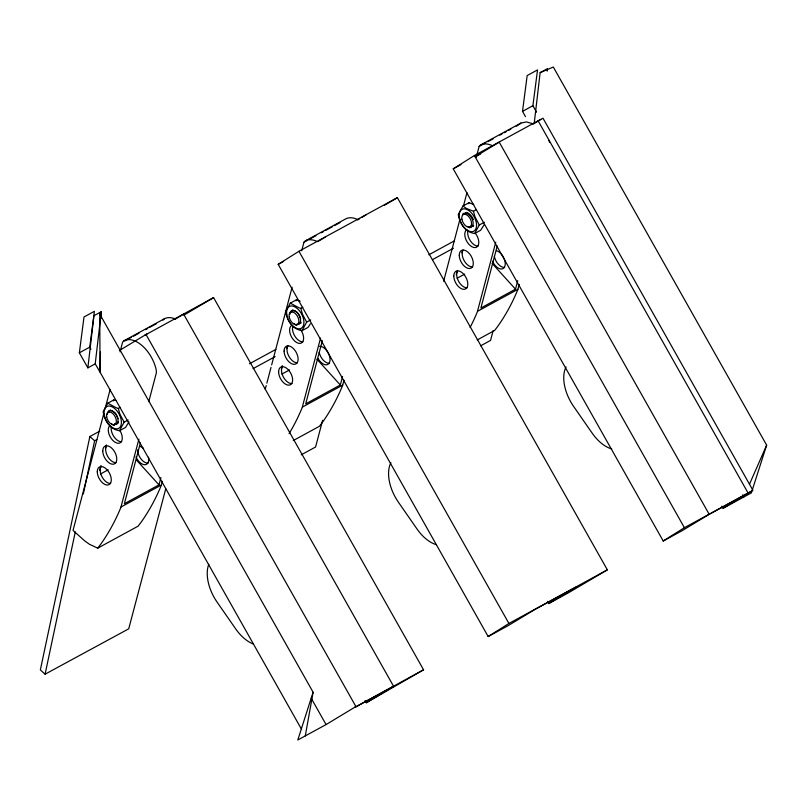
<?xml version="1.0" encoding="UTF-8"?>
<svg xmlns="http://www.w3.org/2000/svg" width="807" height="807" viewBox="0 0 807 807"><rect width="100%" height="100%" fill="white"/><g stroke="black" fill="none" stroke-linecap="round" stroke-linejoin="round"><path stroke-width="1.21" d="M100.461 351.983L100.038 372.128L301.566 729.336M101.178 317.988L101.309 311.694L93.955 315.698L87.862 367.871L95.216 363.866L101.309 311.694L99.765 314.094L100.038 372.128L95.216 363.866M534.194 123.562L540.145 72.63L547.499 68.625L547.207 71.107M87.862 367.871L79.358 352.8L83.999 316.98L94.389 311.32L89.738 347.141L90.929 349.239M525.478 116.632L522.512 111.376L527.163 75.565L537.543 69.906L532.902 105.717L536.544 112.183M305.278 735.913L313.106 692.235L99.765 314.094M99.775 431.16L89.87 436.526L40.35 669.941L45.091 674.188L128.716 628.824L165.758 488.77M45.091 674.188L75.273 531.934M83.343 493.914L94.621 440.773L96.82 439.583M103.77 413.698L73.044 530.411L84.654 540.841L89.436 544.271L97.758 548.145L138.138 526.144L141.074 522.25A397.367 229.47 61.4 0 0 161.198 485.562L162.389 481.345M105.051 408.846L110.156 389.438M120.061 351.832L122.614 342.128L123.985 340.766L164.366 318.775A28.124 16.241 61.4 0 1 175.22 318.936M99.715 470.289L100.986 465.457M105.435 448.541L106.393 444.919M97.758 548.145L100.693 544.251A397.367 229.47 61.4 0 0 120.828 507.563L138.905 439.149M148.791 401.604L156.437 372.531L156.175 369.707A28.124 16.241 61.4 0 0 123.985 340.766M140.378 442.942L124.379 503.719L158.989 484.866L160.906 477.573M265.251 389.236L266.219 385.585M266.855 383.164L271.011 367.367M271.646 364.935L292.114 287.191M301.707 250.755L303.946 242.251L305.318 240.89L345.699 218.899A28.124 16.241 61.4 0 1 357.642 219.554M281.361 369.202L282.319 365.581M286.767 348.664L287.413 346.253M289.067 433.682A397.367 229.47 61.4 0 0 302.161 407.686L320.561 338.062M322.356 340.635L305.712 403.843L340.322 384.989L342.561 376.486M322.618 420.276L315.577 447.007L301.243 454.815M293.284 440.541L319.471 426.267L322.407 422.374A397.367 229.47 61.4 0 0 342.541 385.685L344.034 380.268M443.628 281.27L459.94 219.312M463.46 205.956L466.981 192.591M476.251 157.365L479.126 146.43L480.498 145.068L520.878 123.078L526.406 121.928L532.822 123.733M456.227 274.592L457.186 270.97M461.957 252.843L462.593 250.432M470.088 327.471A397.367 229.47 61.4 0 0 477.341 311.865L495.74 242.241M497.213 246.034L480.891 308.022L515.502 289.168L517.741 280.665M493.117 330.688L490.555 340.413L480.629 345.82M477.189 339.959L494.651 330.446L497.586 326.563A397.367 229.47 61.4 0 0 517.721 289.864L519.224 284.417M113.525 400.857L113.807 399.929L115.774 400.524M113.807 399.929L107.785 403.207L103.145 411.752C104.517 420.689 109.903 429.324 119.497 430.726L124.137 422.182L128.152 420.003M296.048 300.799L296.32 299.871L300.184 301.203M296.32 299.871L290.298 303.15L285.658 311.694C287.03 320.631 292.416 329.266 302.01 330.668L306.65 322.124L310.665 319.935M468.675 203.677L468.958 202.739L473.77 204.453M468.958 202.739L462.925 206.027L458.285 214.571C459.657 223.509 465.044 232.144 474.637 233.546L479.277 225.002L484.301 222.268M313.106 692.235L297.803 739.979L326.068 724.575L355.917 706.559L145.976 334.441M540.145 72.63L553.309 67.021L766.65 445.161L751.347 492.906L723.072 508.309L721.831 506.12M118.175 421.9L116.854 423.897L114.523 424.109M300.688 321.842L298.297 324.182M744.881 494.681L743.862 496.981L742.632 494.792M749.431 484.311L766.65 445.161M109.066 412.054L110.509 409.996M290.813 312.42L292.255 310.352M291.579 311.996L293.022 309.938M292.346 311.583L292.921 310.352M465.367 214.238L465.942 213.008M128.979 421.93L125.519 427.448L119.497 430.726M484.129 224.739L480.659 230.257L474.637 233.546M310.423 323.819L308.032 327.39L302.01 330.668M162.994 320.127L164.366 318.775M519.506 124.429L520.878 123.078M117.62 423.473L118.437 422.676M300.95 322.618L299.064 323.768M473.195 225.708L471.308 226.848L470.057 226.717M108.864 411.247L109.742 410.41M463.622 214.269L464.509 213.441L466.96 213.149L466.375 212.382A8.716 5.135 60.5 0 1 473.406 219.615M464.398 213.845L466.416 212.634M465.165 213.431L466.043 212.594M548.74 603.545L575.996 587.082L535.112 609.356L507.855 625.818L488.164 636.541L278.193 264.353L298.953 251.28L397.377 197.665L607.348 569.843L568.491 592.782L548.74 603.545L547.499 601.346M488.164 636.541L508.924 623.468L607.348 569.843M538.168 120.939L748.139 493.127L709.202 514.331L681.945 530.794L663.213 541.003L453.231 168.814L474.415 155.509L540.751 119.375M663.213 541.003L684.397 527.697L750.732 491.564M119.335 350.541L147.247 333.745M175.26 319.138L183.603 314.094L393.574 686.283L366.317 702.746L365.077 700.547M317.797 241.606L325.13 237.167M357.632 219.958L359.72 218.697M361.818 217.426L366.015 214.894M475.182 156.679L499.23 142.153L709.202 514.331M533.256 124.046L542.98 118.175L752.911 490.283L723.072 508.309M183.825 315.194L213.583 297.612L423.564 669.8L366.317 702.746M384.414 205.311L397.377 197.665M79.358 352.8L89.738 347.141M522.512 111.376L532.902 105.717M479.126 146.43L485.673 142.859M487.862 141.679L493.319 138.703M499.866 135.132L502.045 133.942M504.224 132.751L506.413 131.571M508.592 130.381L510.781 129.191M516.228 126.215L518.417 125.024M303.946 242.251L307.225 240.466M309.404 239.275L315.951 235.715M321.408 232.739L323.587 231.548M325.776 230.358L332.323 226.797M334.502 225.607L339.959 222.631M124.792 340.937L131.339 337.366M133.528 336.176L138.986 333.21M145.532 329.639L147.711 328.449M149.89 327.259L156.447 323.698M144.665 335.308L213.583 297.612M453.252 168.814L460.989 164.598M475.283 156.81L480.69 153.865M278.193 264.353L283.661 261.377M462.925 206.027L466.426 208.448L473.427 211.242L476.443 209.598M290.298 303.15L299.115 307.87L300.799 308.365L302.807 307.275M107.785 403.207L116.591 407.928L118.286 408.423L120.293 407.333M428.84 254.79L454.2 240.97M432.471 259.642L453.423 248.233M249.444 363.786L275.913 349.37M253.075 368.648L275.137 356.623M457.115 278.244L464.691 274.118M281.936 374.065L289.511 369.939M100.603 473.941L108.178 469.815M477.562 311.28L517.943 289.289M302.383 407.101L342.763 385.11M121.05 506.978L161.43 484.987M423.564 669.8L354.646 707.497L393.574 686.283M473.144 226.081L470.824 226.303M300.91 323.002L298.58 323.214M300.628 318.614C299.659 314.861 296.895 310.534 292.618 310.392A7.626 4.398 61.4 0 0 289.945 314.316M472.367 225.466L473.618 225.597M471.591 225.879L472.841 226.01M299.357 322.79L300.608 322.921M115.3 423.695L116.551 423.826M111.416 410.551L115.552 413.466L118.115 418.672M293.94 310.493L295.281 311.088A7.626 4.398 61.4 0 1 300.537 319.633A7.626 4.398 61.4 0 1 296.623 324.283M89.87 436.526L94.621 440.773M492.078 263.334L515.502 289.168M316.899 359.155L340.322 384.989M136.393 459.95L158.989 484.866M469.856 227.917L467.939 226.535A7.626 4.398 61.4 0 0 472.509 219.786A7.626 4.398 61.4 0 0 463.299 214.45M479.277 225.002L475.081 217.053L473.427 211.242M306.65 322.124L302.454 314.175L300.799 308.365M124.137 422.182L119.94 414.233L118.286 408.423M474.415 155.509L684.397 527.697M298.953 251.28L508.924 623.468M311.209 698.237L326.068 724.575M329.438 363.251A10.057 5.81 61.4 0 1 319.168 352.245M305.318 240.89A28.124 16.241 61.4 0 1 317.262 241.555M319.582 346.354A10.057 5.81 61.4 0 1 328.822 354.152A10.057 5.81 61.4 0 1 327.551 364.572A10.057 5.81 61.4 0 1 318.089 358.59M300.648 329.69A10.057 5.81 61.4 0 1 302.09 342.521A10.057 5.81 61.4 0 1 291.932 337.679A10.057 5.81 61.4 0 1 291.67 325.413M297.46 362.777A10.057 5.81 61.4 0 1 289.007 356.543A10.057 5.81 61.4 0 1 287.917 345.86M302.978 341.835A10.057 5.81 61.4 0 1 295.211 336.721A10.057 5.81 61.4 0 1 292.729 326.522M291.993 383.577A10.057 5.81 61.4 0 1 283.529 377.353A10.057 5.81 61.4 0 1 282.44 366.66M390.881 462.754A34.227 19.761 61.4 0 0 398.255 501.984L417.037 529.019A33.682 19.449 61.4 0 0 436.516 544.735M296.845 325.241A8.716 4.993 62.7 0 1 293.768 323.395M208.811 564.254A34.227 19.761 61.4 0 0 216.912 601.861L235.694 628.895A33.682 19.449 61.4 0 0 253.176 643.946M110.65 483.454A10.057 5.81 61.4 0 1 102.196 477.219A10.057 5.81 61.4 0 1 101.107 466.537M116.127 462.653A10.057 5.81 61.4 0 1 107.674 456.419A10.057 5.81 61.4 0 1 106.585 445.736M121.645 441.711A10.057 5.81 61.4 0 1 113.868 436.597A10.057 5.81 61.4 0 1 111.386 426.399M148.508 457.246A10.057 5.81 61.4 0 1 144.675 464.721A10.057 5.81 61.4 0 1 135.969 456.903M139.934 446.382A10.057 5.81 61.4 0 1 143.565 448.48M148.095 463.127A10.057 5.81 61.4 0 1 137.604 449.822M120.243 431.049A10.057 5.81 61.4 0 1 120.626 442.508A10.057 5.81 61.4 0 1 111.235 438.524A10.057 5.81 61.4 0 1 109.217 426.368M462.724 214.652A8.716 5.165 61.8 0 1 463.359 213.24M472.65 266.956A10.057 5.81 61.4 0 1 464.186 260.732A10.057 5.81 61.4 0 1 463.097 250.039M467.172 287.756A10.057 5.81 61.4 0 1 458.709 281.532A10.057 5.81 61.4 0 1 457.619 270.839M478.158 246.014A10.057 5.81 61.4 0 1 470.39 240.9A10.057 5.81 61.4 0 1 467.909 230.701M496.456 250.684A10.057 5.81 61.4 0 1 504.768 260.479A10.057 5.81 61.4 0 1 501.55 269.024A10.057 5.81 61.4 0 1 492.492 261.206M504.617 267.43A10.057 5.81 61.4 0 1 494.348 256.424M548.558 140.085A28.124 16.241 61.4 0 1 549.648 142.214M480.498 145.068A28.124 16.241 61.4 0 1 492.441 145.734M475.313 233.183A10.057 5.81 61.4 0 1 477.522 246.458A10.057 5.81 61.4 0 1 467.263 242.11A10.057 5.81 61.4 0 1 466.85 229.591M566.06 366.933A34.227 19.761 61.4 0 0 573.434 406.163L592.217 433.198A33.682 19.449 61.4 0 0 611.696 448.914M107.432 414.374A7.626 4.398 61.4 0 1 112.304 410.904A7.626 4.398 61.4 0 1 117.983 419.398A7.626 4.398 61.4 0 1 114.1 424.341M114.332 425.319A8.716 5.024 62.8 0 1 111.245 423.483M289.199 316.879A7.041 4.065 61.4 0 0 297.319 324.535A7.041 4.065 61.4 0 0 295.423 313.6A7.041 4.065 61.4 0 0 289.199 316.879M284.084 351.045A10.057 5.81 61.4 0 0 294.585 364.35A10.057 5.81 61.4 0 0 294.626 349.945A10.057 5.81 61.4 0 0 284.084 351.045M278.607 371.845A10.057 5.81 61.4 0 0 289.108 385.151A10.057 5.81 61.4 0 0 289.148 370.746A10.057 5.81 61.4 0 0 278.607 371.845M461.886 219.242A7.041 4.065 61.4 0 0 470.007 226.898A7.041 4.065 61.4 0 0 468.11 215.953A7.041 4.065 61.4 0 0 461.886 219.242M286.737 314.397A12.438 7.182 61.4 0 0 300.91 328.459A12.438 7.182 61.4 0 0 298.136 309.333A12.438 7.182 61.4 0 0 286.737 314.397M106.675 416.937A7.041 4.065 61.4 0 0 114.806 424.593A7.041 4.065 61.4 0 0 112.909 413.658A7.041 4.065 61.4 0 0 106.675 416.937M97.274 471.722A10.057 5.81 61.4 0 0 107.765 485.027A10.057 5.81 61.4 0 0 107.805 470.622A10.057 5.81 61.4 0 0 97.274 471.722M102.751 450.921A10.057 5.81 61.4 0 0 113.242 464.227A10.057 5.81 61.4 0 0 113.283 449.822A10.057 5.81 61.4 0 0 102.751 450.921M459.375 217.265A12.438 7.182 61.4 0 0 473.538 231.337A12.438 7.182 61.4 0 0 470.763 212.201A12.438 7.182 61.4 0 0 459.375 217.265M459.264 255.224A10.057 5.81 61.4 0 0 469.765 268.529A10.057 5.81 61.4 0 0 469.805 254.124A10.057 5.81 61.4 0 0 459.264 255.224M453.786 276.024A10.057 5.81 61.4 0 0 464.287 289.33A10.057 5.81 61.4 0 0 464.328 274.925A10.057 5.81 61.4 0 0 453.786 276.024M104.224 414.455A12.438 7.182 61.4 0 0 118.397 428.527A12.438 7.182 61.4 0 0 115.613 409.391A12.438 7.182 61.4 0 0 104.224 414.455"/></g></svg>
